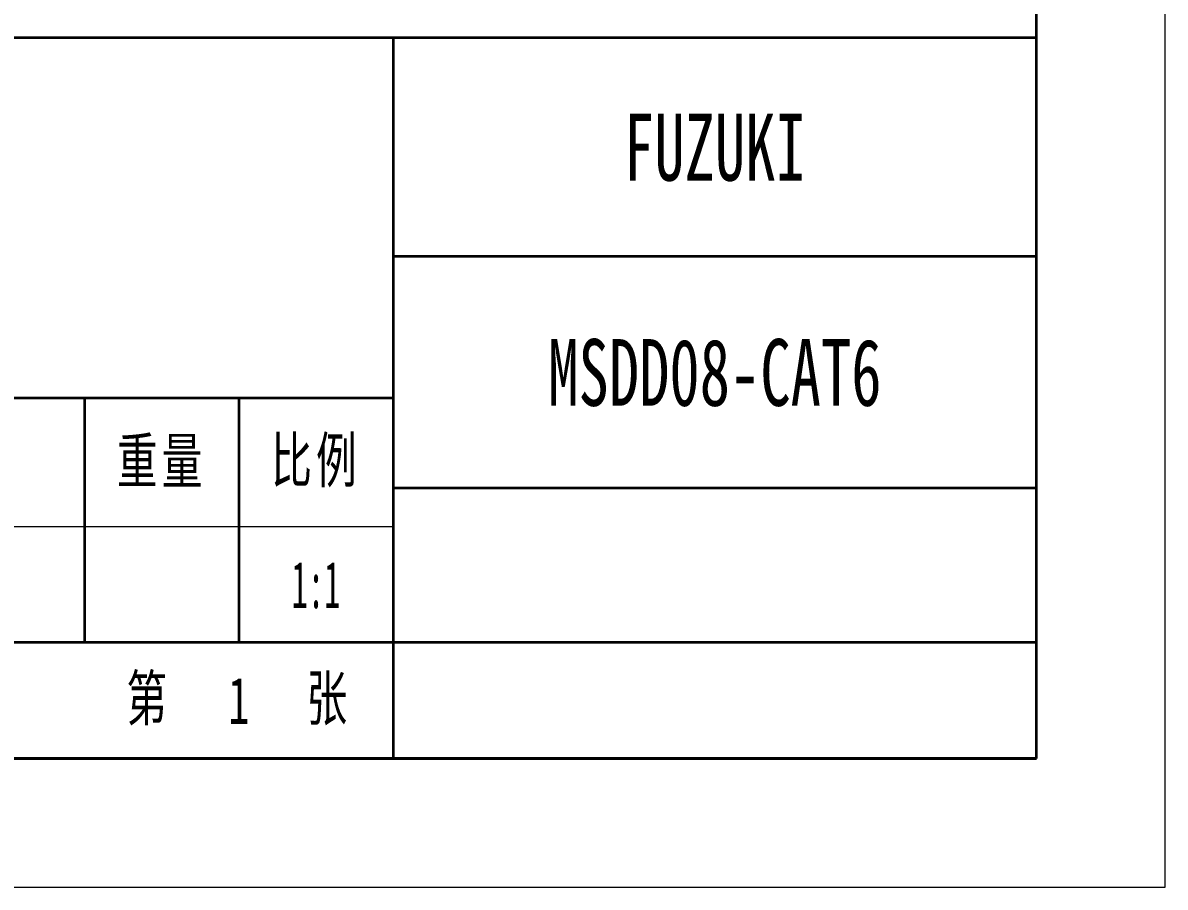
# Model space of a CAD drawing. Header units: millimetres. Extents: x 98 to 524, y -2487 to -1043.
# Drawn here: x 219.2 to 308, y -1340.1 to -1272.9 of the extents above; entities that cross this region are included whole.
import ezdxf
from ezdxf.enums import TextEntityAlignment as Align

# ---------------------------------------------------------------- set-up
doc = ezdxf.new("R2010")
doc.units = ezdxf.units.MM
for name, color, linetype, lineweight in [('尺寸线层', 3, 'Continuous', 18), ('粗实线层', 7, 'Continuous', 35), ('细实线层', 7, 'Continuous', 18)]:
    doc.layers.add(name, color=color, linetype=linetype, lineweight=lineweight)
doc.styles.add('标准', font='', dxfattribs={"width": 0.667})
doc.styles.get('标准').set_extended_font_data('宋体')

# ---------------------------------------------------------------- blocks, each defined once
blk = doc.blocks.new('$CAXA_FRAME_13B17AC1$')
at = {"layer": '粗实线层'}
for p, q in [((95, -138.5), (95, 138.5)), ((-95, -138.5), (95, -138.5))]:
    blk.add_line(p, q, dxfattribs=at)
at = {"layer": '细实线层'}
for p, q in [((105, -148.5), (105, 148.5)), ((-105, -148.5), (105, -148.5))]:
    blk.add_line(p, q, dxfattribs=at)

msp = doc.modelspace()

# ---------------------------------------------------------------- linework, layer by layer
at = {"layer": '粗实线层', "color": 7}
for p, q in [((297.951, -1274.102), (117.951, -1274.102)), ((247.951, -1274.102), (247.951, -1330.102)), ((297.951, -1330.102), (297.951, -1274.102)), ((297.951, -1291.102), (247.951, -1291.102)), ((247.951, -1302.102), (117.951, -1302.102)), ((223.951, -1302.102), (223.951, -1321.102)), ((235.951, -1302.102), (235.951, -1321.102)), ((297.951, -1309.102), (247.951, -1309.102)), ((297.951, -1321.102), (197.951, -1321.102)), ((297.951, -1330.102), (117.951, -1330.102))]:
    msp.add_line(p, q, dxfattribs=at)
at = {"layer": '细实线层', "color": 7}
msp.add_line((247.951, -1312.102), (197.951, -1312.102), dxfattribs=at)

# ---------------------------------------------------------------- block references
at = {"layer": '粗实线层'}
msp.add_blockref('$CAXA_FRAME_13B17AC1$', (202.951, -1191.602), dxfattribs=at)

# ---------------------------------------------------------------- texts
at = {"layer": '尺寸线层', "color": 7, "char_height": 3.4806, "attachment_point": 5, "line_spacing_factor": 0.963108, "style": '标准'}
for s, insert, width in [('\\T1.1;重量', (229.951, -1307.102), 22), ('\\T1.1;比例', (241.951, -1307.102), 22), ('\\T1.1;第', (228.951, -1325.602), 8), ('\\T1.1;张', (242.951, -1325.602), 8)]:
    msp.add_mtext(s, dxfattribs=dict(at, insert=insert, width=width))
at = {"layer": '尺寸线层', "color": 7, "style": '标准'}
for tag, text, height, width, p in [('FUZUKI', '', 5.191, 0.667, (272.951, -1282.602)), ('MSDD08-CAT6', '', 5.191, 0.667, (272.951, -1300.102)), ('1:1', '1:1', 3.6334, 0.510551, (241.951, -1316.602)), ('1', '', 3.633, 0.667, (235.951, -1325.602))]:
    msp.add_attdef(tag, text=text, height=height, dxfattribs=dict(at, width=width)).set_placement(p, align=Align.MIDDLE_CENTER)

doc.saveas('drawing.dxf')
